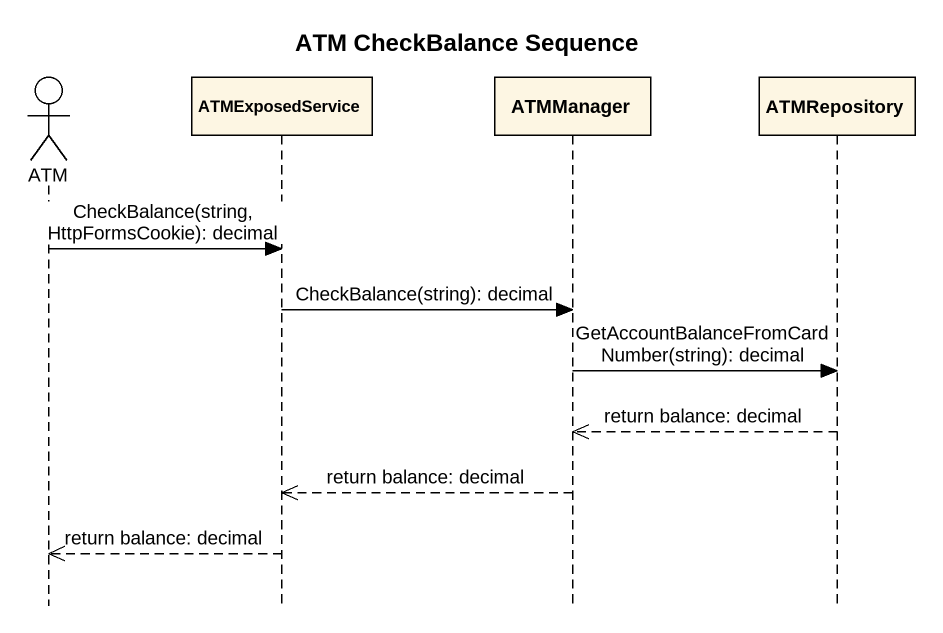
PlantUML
@startuml
title ATM CheckBalance Sequence
hide footbox
actor ATM
participant ATMExposedService
participant ATMManager
participant ATMRepository

ATM -> ATMExposedService : CheckBalance(string, HttpFormsCookie): decimal
ATMExposedService -> ATMManager : CheckBalance(string): decimal
ATMManager -> ATMRepository : GetAccountBalanceFromCardNumber(string): decimal
ATMRepository -->> ATMManager : return balance: decimal
ATMManager -->> ATMExposedService : return balance: decimal
ATMExposedService -->> ATM : return balance: decimal
@enduml
